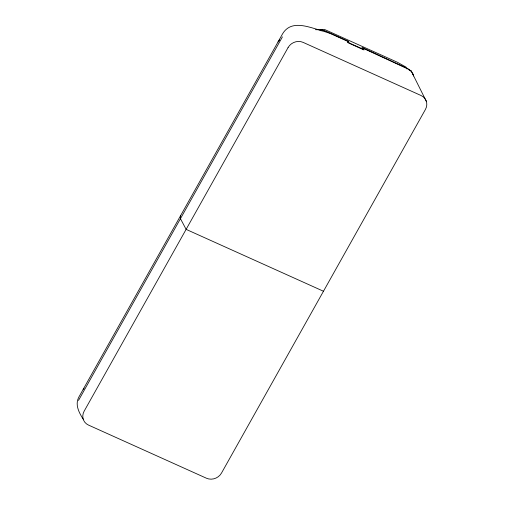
<?xml version="1.0" encoding="UTF-8"?>
<svg xmlns="http://www.w3.org/2000/svg" width="508" height="508" viewBox="0 0 508 508"><rect width="100%" height="100%" fill="white"/><g stroke="black" fill="none" stroke-linecap="round" stroke-linejoin="round"><path stroke-width="0.76" d="M180.619 215.627L180.454 218.675L186.119 229.368L323.475 291.249M78.499 400.456L282.41 36.887M347.567 42.697L348.342 41.313L326.219 31.356M362.331 49.346L363.106 47.962L406.864 68.161L411.207 70.987L413.296 74.651L413.423 76.003M362.369 49.67L363.144 48.292L408.115 69.05L411.442 71.507L426.377 101.416M406.451 68.891L406.864 68.161M278.009 41.973L279.698 39.853M83.223 389.274L84.068 388.214M320.973 29.648L324.498 29.445L397.51 62.319L406.082 67.151M315.462 29.686L321.932 29.845L326.479 31.471M320.103 30.607L322.383 30.855L330.384 33.547L347.586 41.288L348.469 42.951L364.02 49.955L363.144 48.292M322.383 30.855C309.759 27.622 291.503 18.847 282.569 33.839L78.664 397.408C74.86 404.959 79.127 412.788 83.21 419.195M320.548 29.718L324.123 30.778M409.169 70.091L411.207 70.987M363.106 47.962L361.956 47.441L362.833 49.105L349.218 42.977L348.342 41.313M412.801 73.901L413.442 75.025M288.074 47.587L84.163 411.15A11.297 10.287 -27.9 0 0 88.494 425.082L206.451 478.225A11.297 10.287 -27.9 0 0 221.52 473.024L425.425 109.461A11.297 10.287 -27.9 0 0 421.088 95.529L303.136 42.386A11.297 10.287 -27.9 0 0 288.074 47.587"/></g></svg>
